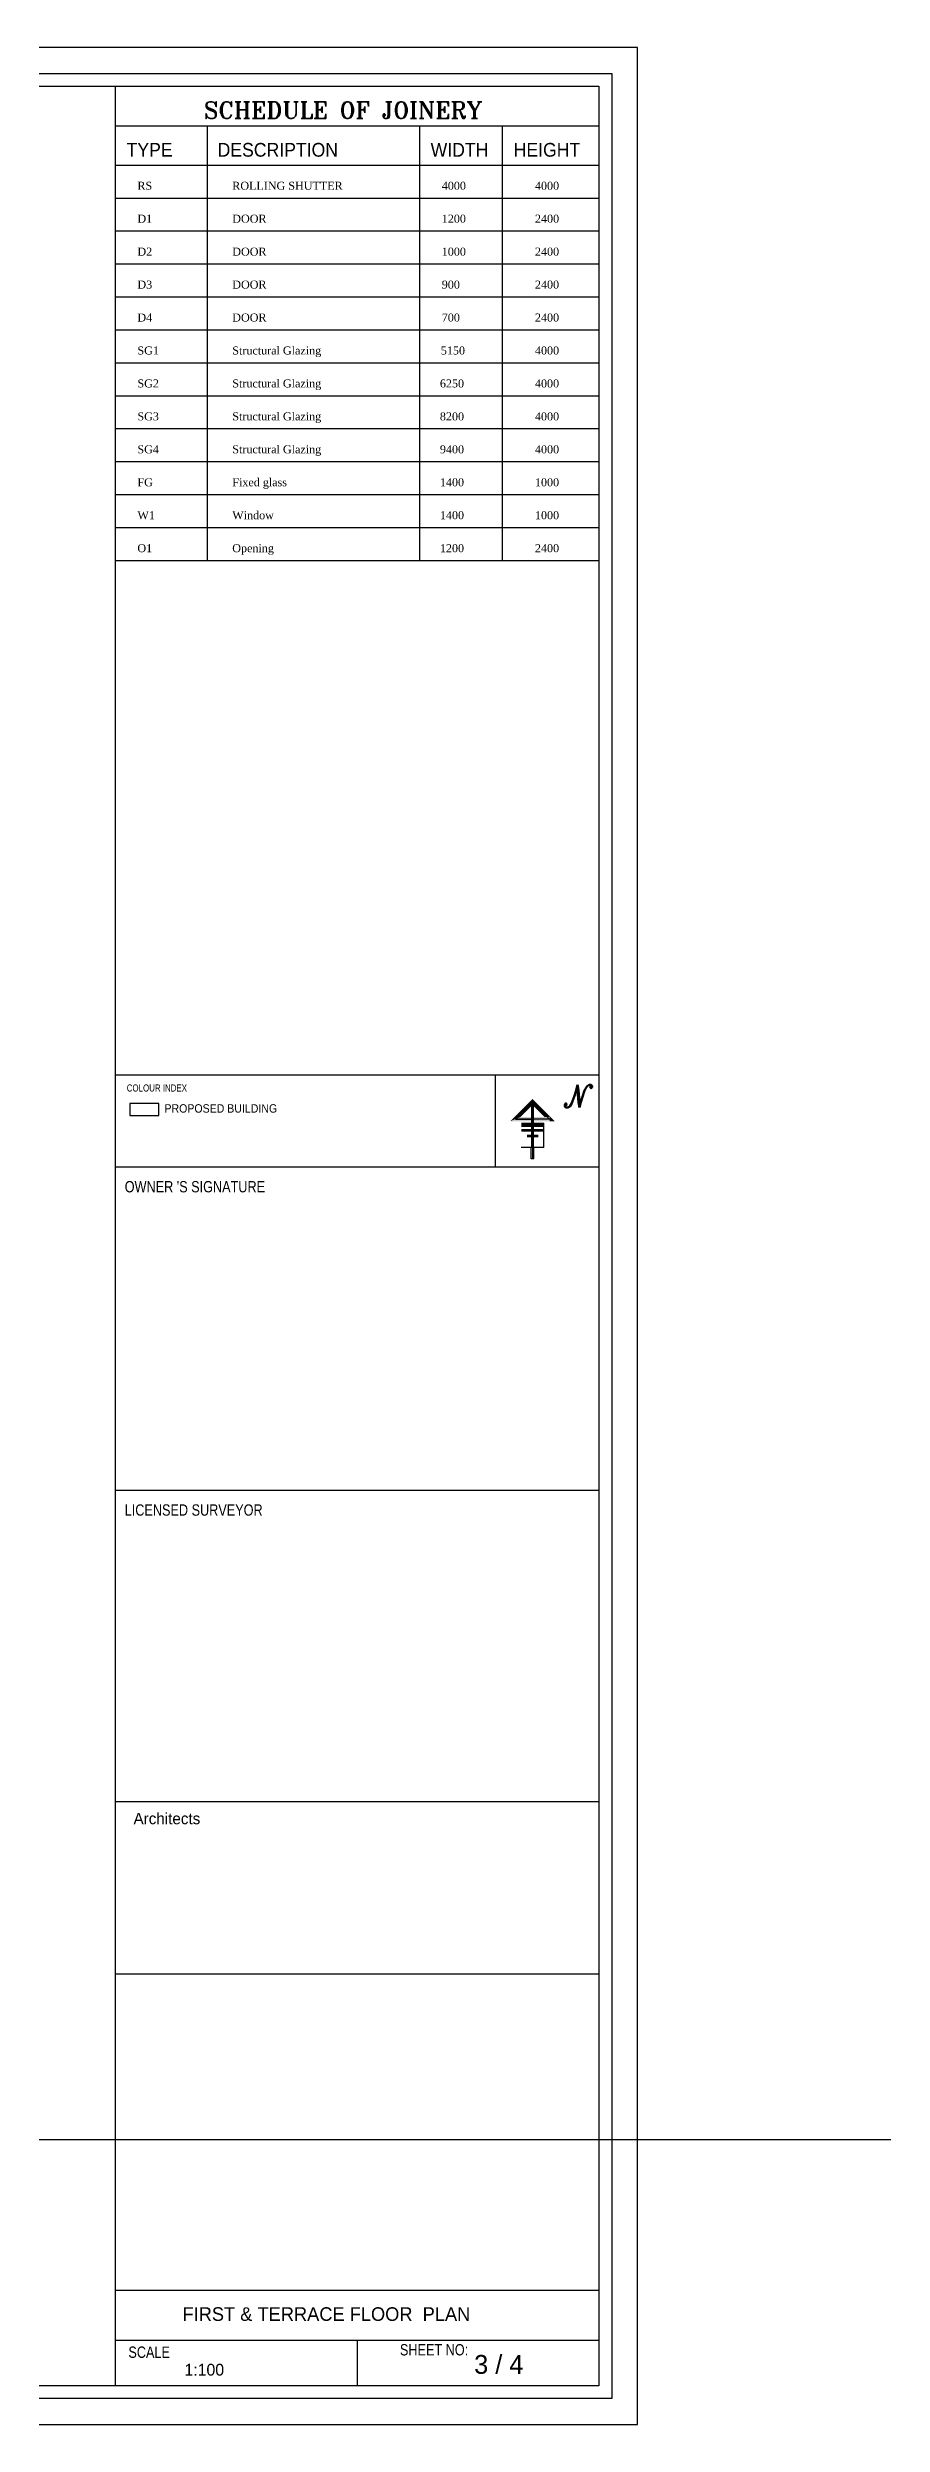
# Model space of a CAD drawing. Header units: metres. Extents: x 1422408 to 2267436, y 3843 to 80428.
# Drawn here: x 2267201.1 to 2267220.9, y 4025.8 to 4082.2 of the extents above; entities that cross this region are included whole.
import ezdxf
from ezdxf.enums import TextEntityAlignment as Align

# ---------------------------------------------------------------- set-up
doc = ezdxf.new("R2010")
doc.units = ezdxf.units.M
doc.header["$LTSCALE"] = 3.5
doc.header["$MEASUREMENT"] = 0
doc.layers.get('0').update_dxf_attribs({"linetype": 'CONTINUOUS'})
doc.layers.get('DEFPOINTS').update_dxf_attribs({"linetype": 'CONTINUOUS'})
for name, color, linetype in [('DISTANCE_FROM_GOVT_BLDG', 7, 'CONTINUOUS'), ('DOOR', 8, 'CONTINUOUS'), ('HAT', 15, 'CONTINUOUS'), ('TEXT1', 7, 'CONTINUOUS'), ('TITLE', 7, 'CONTINUOUS')]:
    doc.layers.add(name, color=color, linetype=linetype)
doc.styles.add('A', font='arial.ttf', dxfattribs={"width": 0.9, "height": 7.5})
doc.styles.add('DM', font='arial.ttf', dxfattribs={"width": 0.7, "height": 200})
doc.styles.add('J', font='GOTHIC.TTF', dxfattribs={"height": 3.75})
doc.styles.add('J2', font='swissel.ttf', dxfattribs={"height": 4.75})
doc.styles.add('J6', font='ROMANT', dxfattribs={"height": 7})
doc.styles.add('RM', font='dutcheb.ttf', dxfattribs={"width": 0.7, "height": 450})
doc.styles.add('SCRIPTC', font='scriptc_.ttf', dxfattribs={"height": 48})
doc.dimstyles.get("Standard").update_dxf_attribs({"dimtxt": 0.18, "dimasz": 0.18, "dimexe": 0.18, "dimexo": 0.0625, "dimgap": 0.09, "dimtad": 0, "dimtih": 1, "dimtoh": 1, "dimdec": 4, "dimzin": 0, "dimdsep": 46, "dimtxsty": 'STANDARD', "dimcen": 0.09, "dimadec": 0, "dimazin": 0, "dimtfac": 1, "dimtdec": 4, "dimtofl": 0, "dimtmove": 0, "dimatfit": 3, "dimfxl": 1, "dimtolj": 1, "dimtzin": 0, "dimarcsym": 0})

# ---------------------------------------------------------------- blocks, each defined once
blk = doc.blocks.new('*D348')
at = {"layer": 'DEFPOINTS', "color": 0}
for p in [(2267426.153, 4034.529), (2267078.153, 4032.529), (2267426.153, 4032.529)]:
    blk.add_point(p, dxfattribs=at)
at = {"layer": 'DISTANCE_FROM_GOVT_BLDG', "color": 0, "lineweight": -2}
for p, q in [((2267426.153, 4034.466), (2267426.153, 4032.349)), ((2267078.153, 4032.591), (2267078.153, 4032.709)), ((2267078.333, 4032.529), (2267251.493, 4032.529)), ((2267425.973, 4032.529), (2267252.813, 4032.529))]:
    blk.add_line(p, q, dxfattribs=at)
at = {"layer": 'DISTANCE_FROM_GOVT_BLDG', "color": 0}
for points in [[(2267078.333, 4032.559), (2267078.333, 4032.499), (2267078.153, 4032.529)], [(2267425.973, 4032.559), (2267425.973, 4032.499), (2267426.153, 4032.529)]]:
    blk.add_solid(points, dxfattribs=at)
at = {"layer": 'DISTANCE_FROM_GOVT_BLDG', "color": 0, "insert": (2267252.153, 4032.529), "char_height": 0.18, "attachment_point": 5}
blk.add_mtext('\\A1;348.0000', dxfattribs=at)

msp = doc.modelspace()

# ---------------------------------------------------------------- linework, layer by layer
for p, q in [((2267212.19956, 4056.75781), (2267212.60341, 4057.16165)), ((2267212.19956, 4056.75781), (2267212.60341, 4056.75781)), ((2267213.00725, 4056.75781), (2267212.19956, 4056.75781)), ((2267212.60341, 4057.16165), (2267213.00725, 4056.75781)), ((2267212.60341, 4056.75781), (2267212.60341, 4055.81551))]:
    msp.add_line(p, q)
at = {"color": 1}
for p, q in [((2267212.87263, 4056.08474), (2267212.87263, 4056.66154)), ((2267212.87263, 4056.08474), (2267212.33418, 4056.08474)), ((2267212.56975, 4055.81551), (2267212.56975, 4056.08474)), ((2267212.63706, 4055.81551), (2267212.56975, 4055.81551)), ((2267212.63706, 4055.81551), (2267212.63706, 4056.08474))]:
    msp.add_line(p, q, dxfattribs=at)
at = {"const_width": 0.06731}
msp.add_lwpolyline([(2267212.60341, 4056.08474), (2267212.60341, 4057.16086)], dxfattribs=at)
for points in [[(2267212.07769, 4056.70733), (2267212.32143, 4056.80829), (2267212.60341, 4057.23304), (2267212.60341, 4057.09026)], [(2267213.00725, 4056.70733), (2267213.00725, 4056.80829), (2267212.07769, 4056.70733), (2267212.32143, 4056.80829)], [(2267212.60341, 4057.23304), (2267212.60341, 4057.09026), (2267213.12912, 4056.70733), (2267212.88538, 4056.80829)], [(2267213.12912, 4056.70733), (2267212.88538, 4056.80829), (2267213.00725, 4056.70733), (2267213.00725, 4056.80829)], [(2267212.33418, 4056.57272), (2267212.33418, 4056.67368), (2267212.33418, 4056.57272), (2267212.33418, 4056.67368)], [(2267212.87263, 4056.57272), (2267212.87263, 4056.67368), (2267212.33418, 4056.57272), (2267212.33418, 4056.67368)], [(2267212.33418, 4056.45493), (2267212.33418, 4056.52224), (2267212.33418, 4056.45493), (2267212.33418, 4056.52224)], [(2267212.87263, 4056.45493), (2267212.87263, 4056.52224), (2267212.33418, 4056.45493), (2267212.33418, 4056.52224)], [(2267212.46879, 4056.32031), (2267212.46879, 4056.38762), (2267212.46879, 4056.32031), (2267212.46879, 4056.38762)], [(2267212.73802, 4056.32031), (2267212.73802, 4056.38762), (2267212.46879, 4056.32031), (2267212.46879, 4056.38762)]]:
    msp.add_trace(points)
at = {"color": 1}
msp.add_trace([(2267212.33418, 4056.08474), (2267212.33418, 4056.6232), (2267212.33418, 4056.08474), (2267212.33418, 4056.6232)], dxfattribs=at)
at = {"layer": 'HAT'}
msp.add_lwpolyline([(2267215.09777, 4082.19618), (2267117.75233, 4082.19618), (2267117.75233, 4025.76618), (2267215.09777, 4025.76618)], close=True, dxfattribs=at)
at = {"layer": 'TITLE', "color": 0}
for p, q in [((2267202.69105, 4081.27654), (2267202.69105, 4026.68583)), ((2267202.69105, 4081.27654), (2267202.69105, 4026.68583)), ((2267202.69105, 4057.80751), (2267214.17812, 4057.80751)), ((2267211.71884, 4057.80751), (2267211.71884, 4055.62142)), ((2267202.69105, 4055.62142), (2267202.69105, 4026.68583)), ((2267202.69105, 4055.62142), (2267214.17812, 4055.62142)), ((2267202.69105, 4047.94573), (2267214.17812, 4047.94573)), ((2267202.69105, 4040.55449), (2267214.17812, 4040.55449)), ((2267202.69105, 4036.46525), (2267214.17812, 4036.46525))]:
    msp.add_line(p, q, dxfattribs=at)
at = {"layer": 'TITLE', "color": 17}
for p, q in [((2267202.69105, 4080.33382), (2267214.17812, 4080.33382)), ((2267204.87229, 4080.33382), (2267204.87229, 4070.01946)), ((2267209.91646, 4080.33382), (2267209.91646, 4070.01946)), ((2267211.88005, 4080.33382), (2267211.88005, 4070.01946)), ((2267202.69105, 4079.4062), (2267214.17812, 4079.4062)), ((2267202.69105, 4078.62397), (2267214.17812, 4078.62397)), ((2267202.69105, 4077.84174), (2267214.17812, 4077.84174)), ((2267202.69105, 4077.05951), (2267214.17812, 4077.05951)), ((2267202.69105, 4076.27728), (2267214.17812, 4076.27728)), ((2267202.69105, 4075.49506), (2267214.17812, 4075.49506)), ((2267202.69105, 4074.71283), (2267214.17812, 4074.71283)), ((2267202.69105, 4073.9306), (2267214.17812, 4073.9306)), ((2267202.69105, 4073.14837), (2267214.17812, 4073.14837)), ((2267202.69105, 4072.36614), (2267214.17812, 4072.36614)), ((2267202.69105, 4071.58392), (2267214.17812, 4071.58392)), ((2267202.69105, 4070.80169), (2267214.17812, 4070.80169)), ((2267202.69105, 4070.01946), (2267214.17812, 4070.01946))]:
    msp.add_line(p, q, dxfattribs=at)
at = {"layer": 'TITLE', "color": 9}
for p, q in [((2267202.69105, 4028.95313), (2267214.17812, 4028.95313)), ((2267202.69105, 4027.76686), (2267214.17812, 4027.76686)), ((2267208.43459, 4027.76686), (2267208.43459, 4026.68583))]:
    msp.add_line(p, q, dxfattribs=at)
at = {"layer": 'TITLE', "color": 0}
for points in [[(2267118.36543, 4081.58309), (2267214.48467, 4081.58309), (2267214.48467, 4026.37928), (2267118.36543, 4026.37928)], [(2267118.67197, 4081.27654), (2267214.17812, 4081.27654), (2267214.17812, 4026.68583), (2267118.67197, 4026.68583)], [(2267203.03995, 4056.83932), (2267203.72853, 4056.83932), (2267203.72853, 4057.12734), (2267203.03995, 4057.12734)]]:
    msp.add_lwpolyline(points, close=True, dxfattribs=at)

# ---------------------------------------------------------------- texts
at = {"style": 'SCRIPTC'}
msp.add_text('N', height=0.53846, dxfattribs=at).set_placement((2267213.68366, 4057.02852), align=Align.CENTER)
at = {"layer": 'DOOR', "style": 'DM', "width": 0.9}
msp.add_text('PROPOSED BUILDING', height=0.1996163, dxfattribs=at).set_placement((2267203.86089, 4056.90966))
at = {"layer": 'TEXT1'}
for s, height, style, p in [('SCHEDULE OF JOINERY', 0.401887, 'J6', (2267204.79964, 4080.50873)), ('RS', 0.19, 'RM', (2267203.2184, 4078.82021)), ('ROLLING SHUTTER', 0.19, 'RM', (2267205.47167, 4078.82021)), ('4000', 0.19, 'RM', (2267210.44779, 4078.82021)), ('4000', 0.19, 'RM', (2267212.66138, 4078.82021)), ('D1', 0.19, 'RM', (2267203.2184, 4078.03798)), ('DOOR', 0.19, 'RM', (2267205.47167, 4078.03798)), ('1200', 0.19, 'RM', (2267210.44779, 4078.03798)), ('2400', 0.19, 'RM', (2267212.66138, 4078.03798)), ('D2', 0.19, 'RM', (2267203.2184, 4077.25575)), ('DOOR', 0.19, 'RM', (2267205.47167, 4077.25575)), ('1000', 0.19, 'RM', (2267210.44779, 4077.25575)), ('2400', 0.19, 'RM', (2267212.66138, 4077.25575)), ('D3', 0.19, 'RM', (2267203.2184, 4076.47352)), ('DOOR', 0.19, 'RM', (2267205.47167, 4076.47352)), ('900', 0.19, 'RM', (2267210.44779, 4076.47352)), ('2400', 0.19, 'RM', (2267212.66138, 4076.47352)), ('D4', 0.19, 'RM', (2267203.2184, 4075.6913)), ('DOOR', 0.19, 'RM', (2267205.47167, 4075.6913)), ('700', 0.19, 'RM', (2267210.44779, 4075.6913)), ('2400', 0.19, 'RM', (2267212.66138, 4075.6913)), ('SG1', 0.19, 'RM', (2267203.2184, 4074.90907)), ('Structural Glazing', 0.19, 'RM', (2267205.47167, 4074.90907)), ('5150', 0.19, 'RM', (2267210.42587, 4074.90907)), ('4000', 0.19, 'RM', (2267212.66138, 4074.90907)), ('SG2', 0.19, 'RM', (2267203.2184, 4074.12684)), ('Structural Glazing', 0.19, 'RM', (2267205.47167, 4074.12684)), ('6250', 0.19, 'RM', (2267210.40357, 4074.12684)), ('4000', 0.19, 'RM', (2267212.66138, 4074.12684)), ('SG3', 0.19, 'RM', (2267203.2184, 4073.34461)), ('Structural Glazing', 0.19, 'RM', (2267205.47167, 4073.34461)), ('8200', 0.19, 'RM', (2267210.40357, 4073.34461)), ('4000', 0.19, 'RM', (2267212.66138, 4073.34461)), ('SG4', 0.19, 'RM', (2267203.2184, 4072.56238)), ('Structural Glazing', 0.19, 'RM', (2267205.47167, 4072.56238)), ('9400', 0.19, 'RM', (2267210.40357, 4072.56238)), ('4000', 0.19, 'RM', (2267212.66138, 4072.56238)), ('FG', 0.19, 'RM', (2267203.2184, 4071.78016)), ('Fixed glass', 0.19, 'RM', (2267205.47167, 4071.78016)), ('1400', 0.19, 'RM', (2267210.40357, 4071.78016)), ('1000', 0.19, 'RM', (2267212.66138, 4071.78016)), ('W1', 0.19, 'RM', (2267203.2184, 4070.99793)), ('Window', 0.19, 'RM', (2267205.47167, 4070.99793)), ('1400', 0.19, 'RM', (2267210.40357, 4070.99793)), ('1000', 0.19, 'RM', (2267212.66138, 4070.99793)), ('O1', 0.19, 'RM', (2267203.2184, 4070.2157)), ('Opening', 0.19, 'RM', (2267205.47167, 4070.2157)), ('1200', 0.19, 'RM', (2267210.40357, 4070.2157)), ('2400', 0.19, 'RM', (2267212.66138, 4070.2157))]:
    msp.add_text(s, height=height, dxfattribs=dict(at, style=style)).set_placement(p)
at = {"layer": 'TEXT1', "style": 'J2', "width": 0.96}
msp.add_text('FIRST & TERRACE FLOOR  PLAN', height=0.323074, dxfattribs=at).set_placement((2267204.28919, 4028.22568))
at = {"layer": 'TITLE', "color": 5, "style": 'J', "width": 0.96}
for s, height, p in [('TYPE', 0.325921, (2267202.96116, 4079.60528)), ('DESCRIPTION', 0.3259213, (2267205.12346, 4079.60528)), ('WIDTH', 0.325921, (2267210.1834, 4079.60528)), ('HEIGHT', 0.325921, (2267212.15612, 4079.60528))]:
    msp.add_text(s, height=height, dxfattribs=at).set_placement(p)
at = {"layer": 'TITLE', "color": 3, "style": 'A'}
for s, height, width, p in [('COLOUR INDEX', 0.1682677, 0.8, (2267202.96457, 4057.41106)), ("OWNER 'S SIGNATURE", 0.2692283, 0.8, (2267202.91678, 4055.01697)), ('LICENSED SURVEYOR', 0.2692283, 0.8, (2267202.91678, 4047.34129)), ('Architects', 0.269228, 0.96, (2267203.12643, 4040.01619)), ('SCALE', 0.269228, 0.8, (2267203.00391, 4027.34752)), ('SHEET NO: ', 0.269228, 0.8, (2267209.45428, 4027.40483))]:
    msp.add_text(s, height=height, dxfattribs=dict(at, width=width)).set_placement(p)
at = {"layer": 'TITLE', "color": 2, "style": 'A', "width": 0.96}
for s, height, p in [('3 / 4', 0.448714, (2267211.21734, 4026.96751)), ('1:100', 0.280446, (2267204.33599, 4026.9259))]:
    msp.add_text(s, height=height, dxfattribs=at).set_placement(p)

# ---------------------------------------------------------------- dimensions: what is measured, and where the dimension line sits
at = {"layer": 'DISTANCE_FROM_GOVT_BLDG'}
dim = msp.add_linear_dim(base=(2267426.15322, 4032.5288), p1=(2267078.15322, 4032.5288), p2=(2267426.15322, 4034.5288), dimstyle='STANDARD', override={"dimscale": 1}, dxfattribs=at)
dim.commit()
dim.dimension.update_dxf_attribs({"geometry": '*D348', "text_midpoint": (2267252.15322, 4032.5288)})

doc.saveas('drawing.dxf')
